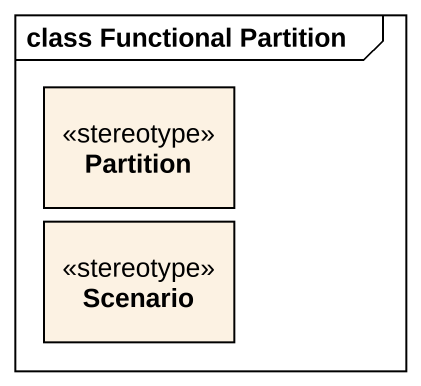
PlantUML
@startuml
mainframe class Functional Partition
hide circle
hide empty members
class "Partition" as Partition_ <<stereotype>>
class Scenario <<stereotype>>
@enduml
